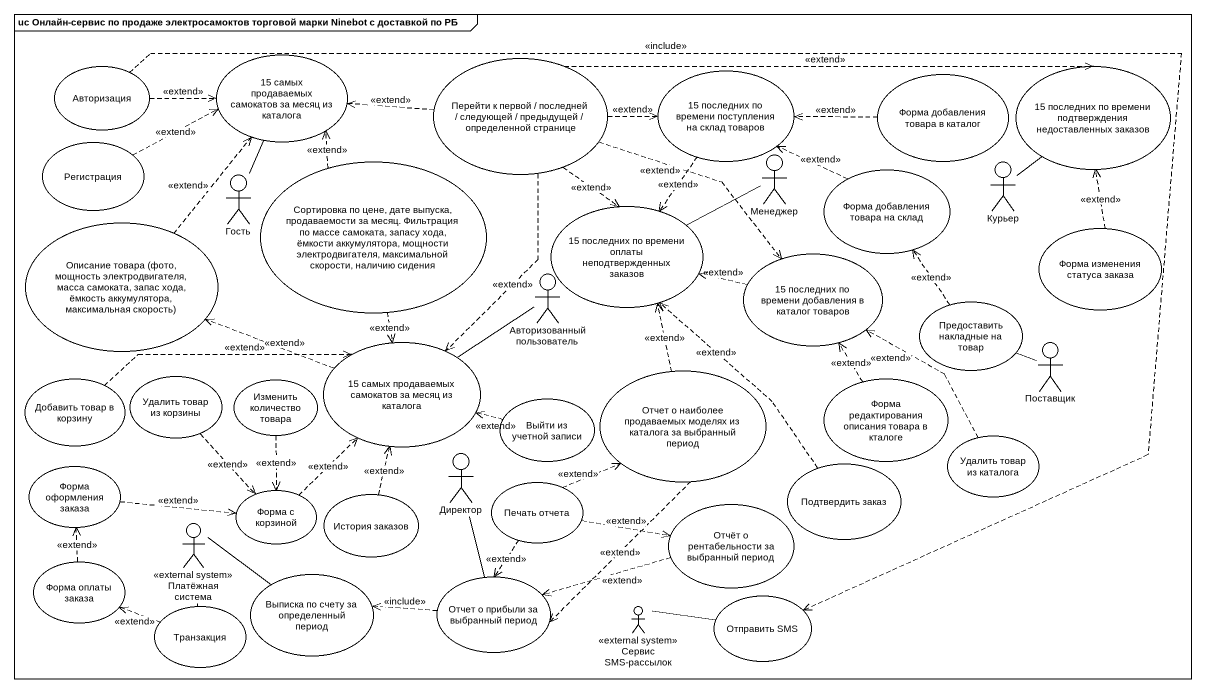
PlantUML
@startuml
mainframe uc Онлайн-сервис по продаже электросамоктов торговой марки Ninebot с доставкой по РБ
usecase Авторизация
usecase "15 самых продаваемых самокатов за месяц из каталога" as u15_самых_продаваемых
usecase "Перейти к первой / последней / следующей / предыдущей / определенной странице" as Перейти_к_первой_последней
usecase "15 последних по времени подтверждения недоставленных заказов" as u15_последних_по_времени
usecase "15 последних по времени поступления на склад товаров" as u15_последних_по_времени_2
usecase "Форма добавления товара в каталог" as Форма_добавления_товара_в
usecase Регистрация
actor Гость
usecase "Сортировка по цене, дате выпуска, продаваемости за месяц. Фильтрация по массе самоката, запасу хода, ёмкости аккумулятора, мощности электродвигателя, максимальной скорости, наличию сидения" as Сортировка_по_цене_дате
actor Менеджер
usecase "Форма добавления товара на склад" as Форма_добавления_товара_на
actor Курьер
usecase "Описание товара (фото, мощность электродвигателя, масса самоката, запас хода, ёмкость аккумулятора, максимальная скорость)" as Описание_товара_фото
usecase "15 последних по времени оплаты неподтвержденных заказов" as u15_последних_по_времени_3
usecase "15 последних по времени добавления в каталог товаров" as u15_последних_по_времени_4
usecase "Форма изменения статуса заказа" as Форма_изменения_статуса
actor "Авторизованный пользователь" as Авторизованный_пользователь
usecase "Предоставить накладные на товар" as Предоставить_накладные_на
usecase "15 самых продаваемых самокатов за месяц из каталога" as u15_самых_продаваемых_2
actor Поставщик
usecase "Добавить товар в корзину" as Добавить_товар_в_корзину
usecase "Удалить товар из корзины" as Удалить_товар_из_корзины
usecase "Изменить количество товара" as Изменить_количество_товара
usecase "Отчет о наиболее продаваемых моделях из каталога за выбранный период" as Отчет_о_наиболее
usecase "Форма редактирования описания товара в кталоге" as Форма_редактирования
usecase "Выйти из учетной записи" as Выйти_из_учетной_записи
actor Директор
usecase "Удалить товар из каталога" as Удалить_товар_из_каталога
usecase "Форма оформления заказа" as Форма_оформления_заказа
usecase "Форма с корзиной" as Форма_с_корзиной
usecase "История заказов" as История_заказов
usecase "Печать отчета" as Печать_отчета
usecase "Подтвердить заказ" as Подтвердить_заказ
actor "Платёжная система" as Платёжная_система <<external system>>
usecase "Отчёт о рентабельности за выбранный период" as Отчёт_о_рентабельности_за
usecase "Форма оплаты заказа" as Форма_оплаты_заказа
usecase "Выписка по счету за определенный период" as Выписка_по_счету_за
usecase "Отчет о прибыли за выбранный период" as Отчет_о_прибыли_за
usecase Транзакция
actor "Сервис SMS-рассылок" as Сервис_SMS_рассылок <<external system>>
usecase "Отправить SMS" as Отправить_SMS
Авторизация .right.> u15_самых_продаваемых : <<extend>>
Авторизация ..> Отправить_SMS : <<include>>
Перейти_к_первой_последней .left.> u15_самых_продаваемых : <<extend>>
Перейти_к_первой_последней .right.> u15_последних_по_времени : <<extend>>
Перейти_к_первой_последней .right.> u15_последних_по_времени_2 : <<extend>>
Перейти_к_первой_последней ..> u15_последних_по_времени_3 : <<extend>>
Перейти_к_первой_последней ..> u15_последних_по_времени_4 : <<extend>>
Перейти_к_первой_последней ..> u15_самых_продаваемых_2 : <<extend>>
u15_последних_по_времени_2 ..> u15_последних_по_времени_3 : <<extend>>
Форма_добавления_товара_в .left.> u15_последних_по_времени_2 : <<extend>>
Регистрация .right.> u15_самых_продаваемых : <<extend>>
Гость -up- u15_самых_продаваемых
Сортировка_по_цене_дате .up.> u15_самых_продаваемых : <<extend>>
Сортировка_по_цене_дате ..> u15_самых_продаваемых_2 : <<extend>>
Менеджер -left- u15_последних_по_времени_3
Форма_добавления_товара_на .left.> u15_последних_по_времени_2 : <<extend>>
Курьер -up- u15_последних_по_времени
Описание_товара_фото .up.> u15_самых_продаваемых : <<extend>>
u15_последних_по_времени_4 .left.> u15_последних_по_времени_3 : <<extend>>
Форма_изменения_статуса .up.> u15_последних_по_времени : <<extend>>
Авторизованный_пользователь -left- u15_самых_продаваемых_2
Предоставить_накладные_на .up.> Форма_добавления_товара_на : <<extend>>
u15_самых_продаваемых_2 .left.> Описание_товара_фото : <<extend>>
Поставщик -left- Предоставить_накладные_на
Добавить_товар_в_корзину .right.> u15_самых_продаваемых_2 : <<extend>>
Удалить_товар_из_корзины ..> Форма_с_корзиной : <<extend>>
Изменить_количество_товара ..> Форма_с_корзиной : <<extend>>
Отчет_о_наиболее .up.> u15_последних_по_времени_3 : <<extend>>
Отчет_о_наиболее ..> Отчет_о_прибыли_за : <<extend>>
Форма_редактирования .up.> u15_последних_по_времени_4 : <<extend>>
Выйти_из_учетной_записи .left.> u15_самых_продаваемых_2 : <<extend>>
Директор -- Отчет_о_прибыли_за
Удалить_товар_из_каталога .up.> u15_последних_по_времени_4 : <<extend>>
Форма_оформления_заказа .right.> Форма_с_корзиной : <<extend>>
Форма_с_корзиной .up.> u15_самых_продаваемых_2 : <<extend>>
История_заказов .up.> u15_самых_продаваемых_2 : <<extend>>
Печать_отчета .right.> Отчет_о_наиболее : <<extend>>
Печать_отчета .right.> Отчёт_о_рентабельности_за : <<extend>>
Печать_отчета ..> Отчет_о_прибыли_за : <<extend>>
Подтвердить_заказ .up.> u15_последних_по_времени_3 : <<extend>>
Платёжная_система -right- Выписка_по_счету_за
Платёжная_система -- Транзакция
Отчёт_о_рентабельности_за .left.> Отчет_о_прибыли_за : <<extend>>
Форма_оплаты_заказа .up.> Форма_оформления_заказа : <<extend>>
Отчет_о_прибыли_за .left.> Выписка_по_счету_за : <<include>>
Транзакция .left.> Форма_оплаты_заказа : <<extend>>
Сервис_SMS_рассылок -right- Отправить_SMS
@enduml
